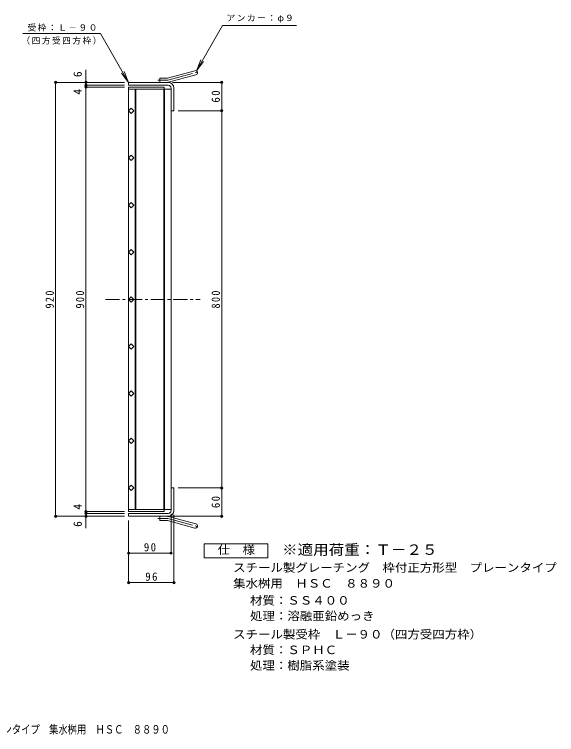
# Model space of a CAD drawing. Units: millimetres at full size, sheet at 1:6. Extents: x -1057 to 1091, y -818 to 814.
# Drawn here: x -59 to 1091, y -818 to 710 of the extents above; entities that cross this region are included whole.
import ezdxf
from ezdxf.enums import TextEntityAlignment as Align

# ---------------------------------------------------------------- set-up
doc = ezdxf.new("R2010")
doc.units = ezdxf.units.MM
doc.header["$LTSCALE"] = 6
doc.header["$PDMODE"] = 32
doc.header["$PDSIZE"] = 4.8
doc.linetypes.add('CHAIN1', pattern=[8, 5, -1, 1, -1])
doc.linetypes.add('CHAIN2', pattern=[12, 9, -1, 1, -1])
for name, color, linetype, lineweight in [('B-1', 2, 'Continuous', 9), ('B-2', 3, 'Continuous', 9), ('B-4', 7, 'Continuous', 9)]:
    doc.layers.add(name, color=color, linetype=linetype, lineweight=lineweight)
doc.layers.add('F-0_F-0ﾚｲﾔ', color=2, linetype='Continuous')
doc.layers.add('F-5_F-5ﾚｲﾔ', color=3, linetype='Continuous')
doc.styles.add('ＭＳ ゴシック', font='')
doc.styles.get('ＭＳ ゴシック').set_extended_font_data('MS Gothic')

msp = doc.modelspace()

# ---------------------------------------------------------------- linework, layer by layer
at = {"layer": 'B-1'}
for p, q in [((265.34, 574.681), (323.531, 590.274)), ((267.669, 565.988), (325.86, 581.58)), ((183.195, 559.375), (183.195, 565.375)), ((267.195, 565.375), (183.195, 565.375)), ((249.195, 565.375), (249.195, 574.375)), ((263.011, 574.375), (249.195, 574.375)), ((267.195, 559.375), (183.195, 559.375)), ((273.195, 553.375), (273.195, 505.375)), ((279.195, 553.375), (279.195, 505.375)), ((273.195, 505.375), (279.195, 505.375)), ((273.195, -294.626), (279.195, -294.626)), ((273.195, -342.626), (273.195, -294.626)), ((279.195, -294.626), (279.195, -342.626)), ((183.195, -348.626), (183.195, -354.626)), ((267.195, -348.626), (183.195, -348.626)), ((267.195, -354.626), (183.195, -354.626)), ((249.195, -354.626), (249.195, -363.627)), ((263.011, -363.627), (249.195, -363.627)), ((265.34, -363.933), (323.531, -379.525)), ((267.669, -355.24), (325.86, -370.832))]:
    msp.add_line(p, q, dxfattribs=at)
at = {"layer": 'B-1', "linetype": 'CHAIN2'}
for p, q in [((266.504, 570.335), (331.671, 587.796)), ((263.01, 569.875), (245.39, 569.875)), ((263.01, -359.126), (245.39, -359.126)), ((266.504, -359.586), (331.671, -377.048))]:
    msp.add_line(p, q, dxfattribs=at)
at = {"layer": 'B-1'}
for centre, radius, start, end in [((324.695, 585.927), 4.5, 285.00014, 104.99991), ((263.01, 583.375), 18, 270, 285), ((263.011, 583.375), 9, 270, 285.00002), ((267.195, 553.375), 12, 0, 90), ((267.195, 553.375), 6, 0, 90), ((267.195, -342.626), 6, 270, 0), ((267.195, -342.626), 12, 270, 0), ((263.01, -372.627), 18, 75, 90), ((263.011, -372.627), 9, 74.99998, 90), ((324.695, -375.179), 4.5, 255.00008, 74.99986)]:
    msp.add_arc(centre, radius, start, end, dxfattribs=at)
at = {"layer": 'B-1', "linetype": 'CHAIN2'}
for centre, start, end in [((263.01, 583.375), 270, 284.99995), ((263.01, -372.627), 75.00005, 90)]:
    msp.add_arc(centre, 13.5, start, end, dxfattribs=at)
at = {"layer": 'B-2'}
for p, q in [((183.195, 555.375), (183.195, -344.626)), ((183.195, 550.875), (273.195, 550.875)), ((197.195, 550.875), (197.195, -340.126)), ((198.695, 550.875), (198.695, -340.126)), ((257.695, 550.875), (257.695, -340.126)), ((259.195, 550.875), (259.195, -340.126)), ((273.195, 550.875), (273.195, -340.126)), ((183.195, -340.126), (273.195, -340.126))]:
    msp.add_line(p, q, dxfattribs=at)
at = {"layer": 'B-2', "linetype": 'CHAIN1'}
msp.add_line((133.907, 105.374), (334.795, 105.374), dxfattribs=at)
at = {"layer": 'B-2'}
for points in [[(183.195, 555.375), (258.195, 555.375), (258.195, 550.875)], [(183.195, -344.626), (258.195, -344.626), (258.195, -340.126)]]:
    msp.add_lwpolyline(points, dxfattribs=at)
for points in [[(194.509, 505.374), (188.852, 499.718), (183.195, 505.374), (188.852, 511.031)], [(194.509, 405.375), (188.852, 399.718), (183.195, 405.375), (188.852, 411.032)], [(194.509, 305.376), (188.852, 299.719), (183.195, 305.376), (188.852, 311.032)], [(194.509, 205.376), (188.852, 199.719), (183.195, 205.376), (188.852, 211.033)], [(194.509, 105.377), (188.852, 99.72), (183.195, 105.377), (188.852, 111.034)], [(194.509, 5.378), (188.852, -0.279), (183.195, 5.378), (188.852, 11.034)], [(194.509, -94.622), (188.852, -100.279), (183.195, -94.622), (188.852, -88.965)], [(194.509, -194.621), (188.852, -200.278), (183.195, -194.621), (188.852, -188.964)], [(194.509, -294.62), (188.852, -300.277), (183.195, -294.62), (188.852, -288.964)]]:
    msp.add_lwpolyline(points, close=True, dxfattribs=at)
at = {"layer": 'B-4'}
for p, q in [((-41.424, 669.202), (123.415, 669.202)), ((183.195, 565.375), (123.415, 669.202)), ((326.945, 589.824), (336.512, 612.921)), ((326.945, 589.824), (342.164, 609.658)), ((92.659, 591.775), (92.659, -379.776)), ((183.195, 565.375), (167.976, 585.208)), ((183.195, 565.375), (173.628, 588.472)), ((174.195, 565.375), (26.462, 565.375)), ((28.262, 565.375), (28.262, -354.626)), ((101.66, 565.375), (94.459, 565.375)), ((276.195, 565.375), (382.281, 565.375)), ((380.481, 565.375), (380.481, 505.375)), ((174.195, 559.375), (90.859, 559.375)), ((174.195, 555.374), (90.859, 555.374)), ((288.195, 505.375), (382.281, 505.375)), ((380.481, 505.375), (380.481, -294.626)), ((288.195, -294.626), (382.281, -294.626)), ((380.481, -294.626), (380.481, -354.626)), ((174.195, -344.626), (90.859, -344.626)), ((174.195, -348.626), (90.859, -348.626)), ((273.195, -349.126), (273.195, -434.666)), ((174.195, -354.626), (26.462, -354.626)), ((183.195, -363.626), (183.195, -496.952)), ((272.01, -354.626), (382.281, -354.626)), ((279.195, -351.626), (279.195, -496.952)), ((183.195, -432.866), (273.195, -432.866)), ((183.195, -495.152), (279.195, -495.152))]:
    msp.add_line(p, q, dxfattribs=at)
msp.add_lwpolyline([(326.945, 589.824), (382.458, 685.974), (538.884, 685.974)], dxfattribs=at)
at = {"layer": 'B-4', "color": 2}
msp.add_lwpolyline([(343.468, -442.982), (343.468, -412.982), (478.468, -412.982), (478.468, -442.982)], close=True, dxfattribs=at)
at = {"layer": 'B-4'}
for p in [(28.262, 565.375), (92.659, 565.375), (380.481, 565.375), (92.659, 559.375), (92.659, 555.374), (380.481, 505.375), (380.481, -294.626), (92.659, -344.626), (92.659, -348.626), (28.262, -354.626), (92.659, -354.626), (380.481, -354.626), (183.195, -432.866), (273.195, -432.866), (183.195, -495.152), (279.195, -495.152)]:
    msp.add_point(p, dxfattribs=at)

# ---------------------------------------------------------------- texts
at = {"layer": 'B-4', "color": 2, "style": 'ＭＳ ゴシック'}
for s, p in [('6', (89.06, 576.673)), ('4', (89.06, 539.576)), ('4', (89.06, -340.429)), ('6', (89.06, -377.063))]:
    msp.add_text(s, height=17.6, rotation=90, dxfattribs=at).set_placement(p, align=Align.BOTTOM_LEFT)
at = {"layer": 'B-4', "color": 2, "style": 'ＭＳ ゴシック', "width": 1.1}
for s, p in [('仕\u3000様', (371.968, -439.982)), ('スチール製グレーチング\u3000枠付正方形型\u3000プレーンタイプ', (404.722, -477.734)), ('集水桝用\u3000ＨＳＣ\u3000８８９０', (404.722, -511.178)), ('材質：ＳＳ４００', (440.549, -547.248)), ('処理：溶融亜鉛めっき', (440.549, -580.248)), ('スチール製受枠\u3000Ｌ－９０（四方受四方枠）', (404.722, -619.248)), ('材質：ＳＰＨＣ', (440.549, -652.248)), ('処理：樹脂系塗装', (440.549, -685.248))]:
    msp.add_text(s, height=17.6, dxfattribs=at).set_placement(p, align=Align.BOTTOM_LEFT)
at = {"layer": 'B-4', "char_height": 13.2, "attachment_point": 7, "style": 'ＭＳ ゴシック'}
for s, insert in [('\\T1.17;アンカー：φ９', (390.853, 691.819)), ('\\T1.17;受枠：Ｌ－９０', (-31.302, 673.418)), ('\\T1.17;（四方受四方枠）', (-44.315, 645.525))]:
    msp.add_mtext(s, dxfattribs=dict(at, insert=insert))
at = {"layer": 'B-4', "color": 2, "char_height": 17.6, "attachment_point": 7, "rotation": 90, "style": 'ＭＳ ゴシック'}
for s, insert in [('\\T1.27;\\W0.95;60', (376.881, 522.625)), ('\\T1.27;\\W0.9;920', (24.662, 85.874)), ('\\T1.27;\\W0.9;900', (89.06, 85.874)), ('\\T1.27;\\W0.9;800', (376.881, 85.874)), ('\\T1.27;\\W0.95;60', (376.881, -337.376))]:
    msp.add_mtext(s, dxfattribs=dict(at, insert=insert))
at = {"layer": 'B-4', "color": 2, "char_height": 17.6, "attachment_point": 7, "style": 'ＭＳ ゴシック'}
for s, insert in [('\\T1.27;\\W0.95;90', (215.445, -429.266)), ('\\T1.27;\\W0.95;96', (218.445, -491.552))]:
    msp.add_mtext(s, dxfattribs=dict(at, insert=insert))
at = {"layer": 'F-0_F-0ﾚｲﾔ', "style": 'ＭＳ ゴシック', "width": 0.8}
msp.add_text('スチール製グレーチング\u3000枠付正方形型\u3000プレーンタイプ\u3000集水桝用\u3000ＨＳＣ\u3000８８９０', height=17.6, dxfattribs=at).set_placement((-517.844, -820.782), align=Align.BOTTOM_LEFT)
at = {"layer": 'F-5_F-5ﾚｲﾔ', "style": 'ＭＳ ゴシック', "width": 1.1}
msp.add_text('※適用荷重：Ｔ－２５', height=21.99, dxfattribs=at).set_placement((508.468, -442.982), align=Align.BOTTOM_LEFT)

doc.saveas('drawing.dxf')
